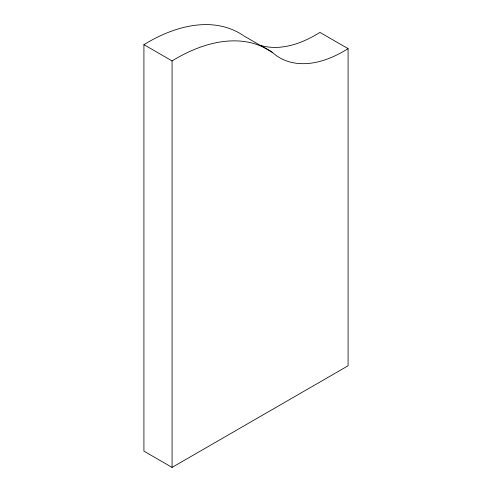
<?xml version="1.0" encoding="UTF-8"?>
<svg xmlns="http://www.w3.org/2000/svg" width="492" height="492" viewBox="0 0 492 492"><rect width="100%" height="100%" fill="white"/><g stroke="black" fill="none" stroke-linecap="round" stroke-linejoin="round"><path stroke-width="0.74" d="M243.503 35.645A183.221 105.786 -60 0 0 143.922 44.661L143.916 451.139L172.077 467.4L348.084 365.784L348.084 48.634L319.923 32.374L318.121 33.499A127.969 73.88 -60 0 1 260.698 45.412M172.077 467.4L172.077 60.922L143.922 44.661M244.026 36.008L272.181 52.269A127.969 73.88 -60 0 0 348.084 48.634M172.077 60.922A183.221 105.786 -60 0 1 272.181 52.269"/></g></svg>
